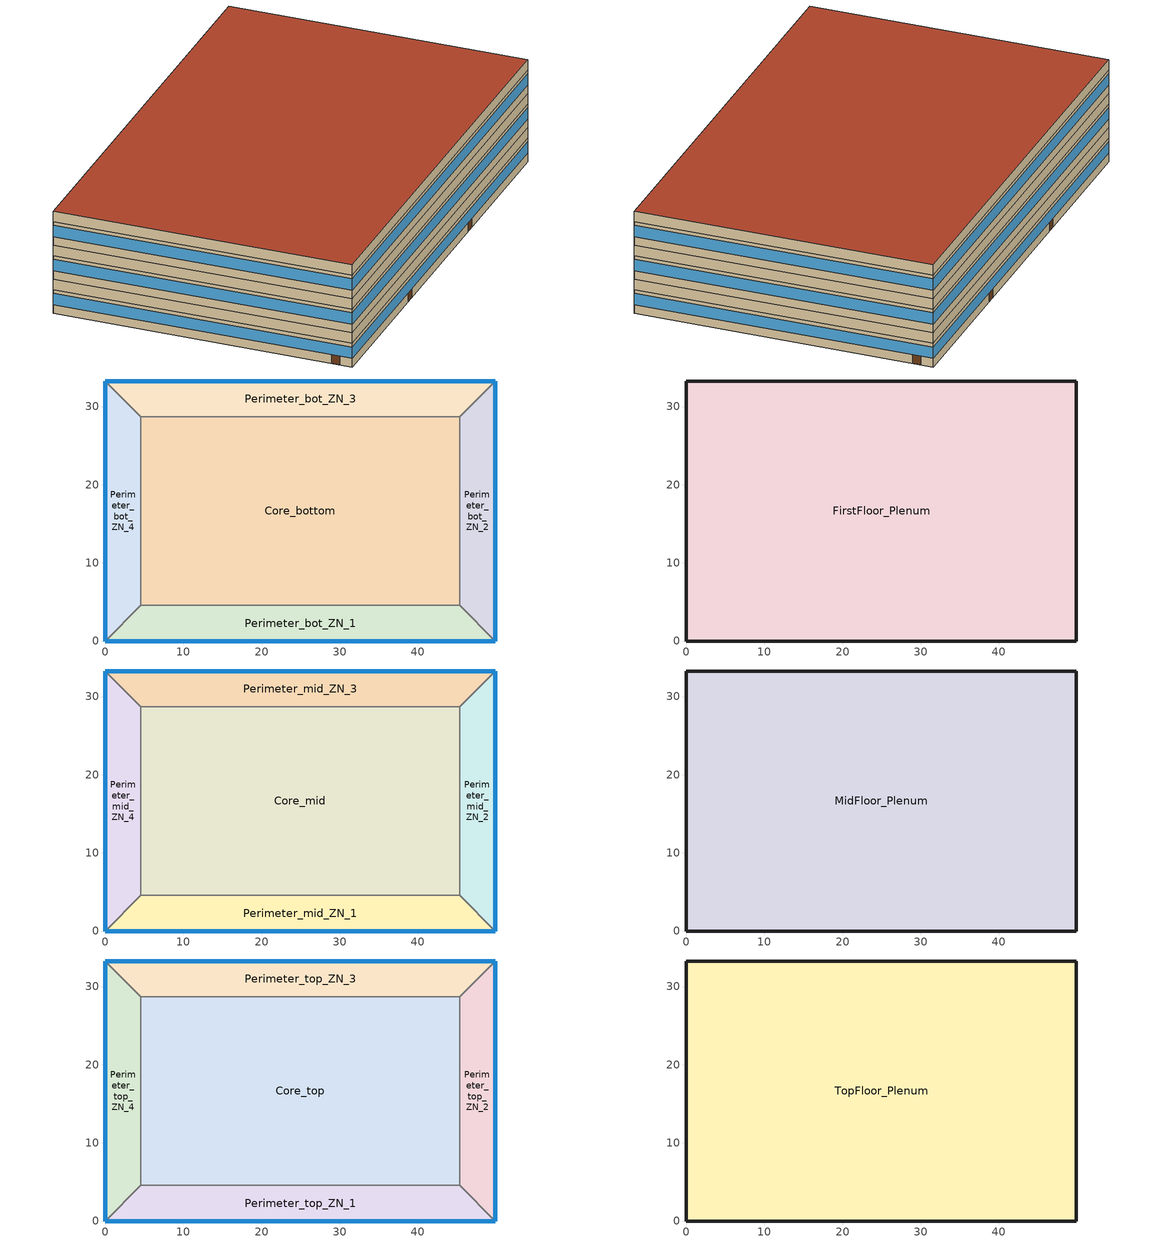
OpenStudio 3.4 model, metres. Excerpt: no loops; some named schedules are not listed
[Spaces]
Core_bottom
 floor ground (Foundation F 126 Perim 0 Area 98354): 45.34,28.7 45.34,4.57 4.57,4.57 4.57,28.7 z0
 wall to Perimeter_bot_ZN_1: 4.57,4.57 45.34,4.57 z0:2.74
 wall to Perimeter_bot_ZN_2: 45.34,4.57 45.34,28.7 z0:2.74
 wall to Perimeter_bot_ZN_4: 4.57,28.7 4.57,4.57 z0:2.74
 wall to Perimeter_bot_ZN_3: 45.34,28.7 4.57,28.7 z0:2.74
Perimeter_bot_ZN_2
 floor ground (Foundation F 126 Perim 3327 Area 13126): 49.91,33.27 49.91,0 45.34,4.57 45.34,28.7 z0
 wall outside: 49.91,0 49.91,33.27 z0:2.74
 wall to Perimeter_bot_ZN_1: 45.34,4.57 49.91,0 z0:2.74
 wall to Perimeter_bot_ZN_3: 49.91,33.27 45.34,28.7 z0:2.74
 window: 49.91,0 49.91,33.27 z1.02:2.33
 door: 49.91,30.99 49.91,31.9 z0:2.13
Perimeter_bot_ZN_3
 floor ground (Foundation F 126 Perim 4991 Area 20734): 49.91,33.27 45.34,28.7 4.57,28.7 0,33.27 z0
 wall outside: 49.91,33.27 0,33.27 z0:2.74
 wall to Perimeter_bot_ZN_4: 0,33.27 4.57,28.7 z0:2.74
 window: 49.91,33.27 0,33.27 z1.02:2.33
 door: 33.94,33.27 33.03,33.27 / 16.84,33.27 15.93,33.27 z0:2.13
Perimeter_bot_ZN_1
 floor ground (Foundation F 126 Perim 4991 Area 20734): 45.34,4.57 49.91,0 0,0 4.57,4.57 z0
 wall outside: 0,0 49.91,0 z0:2.74
 wall to Perimeter_bot_ZN_4: 4.57,4.57 0,0 z0:2.74
 window: 0,0 49.91,0 z1.02:2.33
 door: 15.98,0 16.9,0 / 33.01,0 33.93,0 z0:2.13
Perimeter_bot_ZN_4
 floor ground (Foundation F 126 Perim 3327 Area 13125): 0,33.27 4.57,28.7 4.57,4.57 0,0 z0
 wall outside: 0,33.27 0,0 z0:2.74
 window: 0,33.27 0,0 z1.02:2.33
 door: 0,2.28 0,1.37 z0:2.13
FirstFloor_Plenum
 floor to Perimeter_bot_ZN_3: 49.91,33.27 45.34,28.7 4.57,28.7 0,33.27 z2.74
 floor to Perimeter_bot_ZN_1: 45.34,4.57 49.91,0 0,0 4.57,4.57 z2.74
 floor to Core_bottom: 45.34,28.7 45.34,4.57 4.57,4.57 4.57,28.7 z2.74
 floor to Perimeter_bot_ZN_4: 0,33.27 4.57,28.7 4.57,4.57 0,0 z2.74
 floor to Perimeter_bot_ZN_2: 49.91,33.27 49.91,0 45.34,4.57 45.34,28.7 z2.74
 wall outside: 0,33.27 0,0 49.91,0 49.91,33.27 0,33.27 z2.74:3.96
Perimeter_mid_ZN_4
 floor to FirstFloor_Plenum: 0,33.27 4.57,28.7 4.57,4.57 0,0 z3.96
 wall outside: 0,33.27 0,0 z3.96:6.71
 wall to Perimeter_mid_ZN_3: 4.57,28.7 0,33.27 z3.96:6.71
 wall to Core_mid: 4.57,4.57 4.57,28.7 z3.96:6.71
 wall to Perimeter_mid_ZN_1: 0,0 4.57,4.57 z3.96:6.71
 window: 0,33.27 0,0 z4.98:6.29
Perimeter_mid_ZN_1
 floor to FirstFloor_Plenum: 45.34,4.57 49.91,0 0,0 4.57,4.57 z3.96
 wall outside: 0,0 49.91,0 z3.96:6.71
 wall to Core_mid: 45.34,4.57 4.57,4.57 z3.96:6.71
 wall to Perimeter_mid_ZN_2: 49.91,0 45.34,4.57 z3.96:6.71
 window: 0,0 49.91,0 z4.98:6.29
Perimeter_mid_ZN_2
 floor to FirstFloor_Plenum: 49.91,33.27 49.91,0 45.34,4.57 45.34,28.7 z3.96
 wall outside: 49.91,0 49.91,33.27 z3.96:6.71
 wall to Perimeter_mid_ZN_3: 49.91,33.27 45.34,28.7 z3.96:6.71
 wall to Core_mid: 45.34,28.7 45.34,4.57 z3.96:6.71
 window: 49.91,0 49.91,33.27 z4.98:6.29
Core_mid
 floor to FirstFloor_Plenum: 45.34,28.7 45.34,4.57 4.57,4.57 4.57,28.7 z3.96
 wall to Perimeter_mid_ZN_3: 45.34,28.7 4.57,28.7 z3.96:6.71
Perimeter_mid_ZN_3
 floor to FirstFloor_Plenum: 49.91,33.27 45.34,28.7 4.57,28.7 0,33.27 z3.96
 wall outside: 49.91,33.27 0,33.27 z3.96:6.71
 window: 49.91,33.27 0,33.27 z4.98:6.29
MidFloor_Plenum
 floor to Perimeter_mid_ZN_3: 49.91,33.27 45.34,28.7 4.57,28.7 0,33.27 z6.71
 floor to Perimeter_mid_ZN_4: 0,33.27 4.57,28.7 4.57,4.57 0,0 z6.71
 floor to Core_mid: 45.34,28.7 45.34,4.57 4.57,4.57 4.57,28.7 z6.71
 floor to Perimeter_mid_ZN_2: 49.91,33.27 49.91,0 45.34,4.57 45.34,28.7 z6.71
 floor to Perimeter_mid_ZN_1: 45.34,4.57 49.91,0 0,0 4.57,4.57 z6.71
 wall outside: 0,33.27 0,0 49.91,0 49.91,33.27 0,33.27 z6.71:7.92
Perimeter_top_ZN_3
 floor to MidFloor_Plenum: 49.91,33.27 45.34,28.7 4.57,28.7 0,33.27 z7.92
 wall outside: 49.91,33.27 0,33.27 z7.92:10.67
 wall to Perimeter_top_ZN_4: 0,33.27 4.57,28.7 z7.92:10.67
 wall to Core_top: 4.57,28.7 45.34,28.7 z7.92:10.67
 wall to Perimeter_top_ZN_2: 45.34,28.7 49.91,33.27 z7.92:10.67
 window: 49.91,33.27 0,33.27 z8.95:10.25
Perimeter_top_ZN_4
 floor to MidFloor_Plenum: 0,33.27 4.57,28.7 4.57,4.57 0,0 z7.92
 wall outside: 0,33.27 0,0 z7.92:10.67
 wall to Perimeter_top_ZN_1: 0,0 4.57,4.57 z7.92:10.67
 wall to Core_top: 4.57,4.57 4.57,28.7 z7.92:10.67
 window: 0,33.27 0,0 z8.95:10.25
Core_top
 floor to MidFloor_Plenum: 45.34,28.7 45.34,4.57 4.57,4.57 4.57,28.7 z7.92
 wall to Perimeter_top_ZN_1: 4.57,4.57 45.34,4.57 z7.92:10.67
 wall to Perimeter_top_ZN_2: 45.34,4.57 45.34,28.7 z7.92:10.67
Perimeter_top_ZN_2
 floor to MidFloor_Plenum: 49.91,33.27 49.91,0 45.34,4.57 45.34,28.7 z7.92
 wall outside: 49.91,0 49.91,33.27 z7.92:10.67
 wall to Perimeter_top_ZN_1: 45.34,4.57 49.91,0 z7.92:10.67
 window: 49.91,0 49.91,33.27 z8.95:10.25
Perimeter_top_ZN_1
 floor to MidFloor_Plenum: 45.34,4.57 49.91,0 0,0 4.57,4.57 z7.92
 wall outside: 0,0 49.91,0 z7.92:10.67
 window: 0,0 49.91,0 z8.95:10.25
TopFloor_Plenum
 floor to Perimeter_top_ZN_4: 0,33.27 4.57,28.7 4.57,4.57 0,0 z10.67
 floor to Perimeter_top_ZN_2: 49.91,33.27 49.91,0 45.34,4.57 45.34,28.7 z10.67
 floor to Core_top: 45.34,28.7 45.34,4.57 4.57,4.57 4.57,28.7 z10.67
 floor to Perimeter_top_ZN_3: 49.91,33.27 45.34,28.7 4.57,28.7 0,33.27 z10.67
 floor to Perimeter_top_ZN_1: 45.34,4.57 49.91,0 0,0 4.57,4.57 z10.67
 wall outside: 0,33.27 0,0 49.91,0 49.91,33.27 0,33.27 z10.67:11.89
 roof outside: 49.91,0 49.91,33.27 0,33.27 0,0 z11.89
[Site]
Tucson-Davis Monthan AFB_AZ_USA: Latitude {deg}=32.17; Longitude {deg}=-110.88; Time Zone {hr}=-7; Elevation {m}=809; Terrain=City
[Building]
-MediumOffice-ASHRAE 169-2013-2B created: 2023-02-25 02:57:00 -0500: North Axis {deg}=0; Default Construction Set=90.1-2016 - MedOffice - ASHRAE 169-2013-2B; Standards Number of Stories=3; Standards Number of Above Ground Stories=3; Standards Building Type=MediumOffice
[ClimateZones]
Climate Zone Institution Name 1=ASHRAE; Climate Zone Document Name 1=ANSI/ASHRAE Standard 169; Climate Zone Document Year 1=2006; Climate Zone Value 1=2B
[Site:WaterMainsTemperature]
Calculation Method=Correlation; Annual Average Outdoor Air Temperature {C}=21.6583; Maximum Difference In Monthly Average Outdoor Air Temperatures {deltaC}=19.3
[SizingPeriod:DesignDay] Barometric Pressure {Pa}=91976; Rain Indicator=No; Snow Indicator=No; Day of Month=21; Daylight Saving Time Indicator=No; Humidity Condition Type=Wetbulb; Dry-Bulb Temperature Range Modifier Type=DefaultMultipliers
Name | Maximum Dry-Bulb Temperature {C} | Daily Dry-Bulb Temperature Range {deltaC} | Wind Speed {m/s} | Wind Direction {deg} | Month | Day Type | Wetbulb or DewPoint at Maximum Dry-Bulb {C} | Solar Model Indicator | ASHRAE Clear Sky Optical Depth for Beam Irradiance | ASHRAE Clear Sky Optical Depth for Diffuse Irradiance | Sky Clearness
Tucson-Davis-Monthan.AFB_AZ_USA Ann Clg .4% Condns DB=>MWB | 40.8 | 13.3 | 4.8 | 310 | 7 | SummerDesignDay | 18.5 | ASHRAETau | 0.555 | 1.729
Tucson-Davis-Monthan.AFB_AZ_USA Ann Htg 99.6% Condns DB | 0.5 | 0 | 2.1 | 140 | 12 | WinterDesignDay | 0.5 | ASHRAEClearSky |  |  | 0
[Site:GroundTemperature:FCfactorMethod]
January Ground Temperature {C}=20.9; February Ground Temperature {C}=15.4; March Ground Temperature {C}=11.9; April Ground Temperature {C}=14.8; May Ground Temperature {C}=12.7; June Ground Temperature {C}=15.4; July Ground Temperature {C}=23.3; August Ground Temperature {C}=26.3; September Ground Temperature {C}=31.2; October Ground Temperature {C}=30.4; November Ground Temperature {C}=29.8; December Ground Temperature {C}=27.8
[Material:NoMass] Thermal Absorptance=0.9; Solar Absorptance=0.7
Name | Roughness | Thermal Resistance {m2-K/W} | Visible Absorptance
CP02 CARPET PAD | VeryRough | 0.21648 | 0.8
Typical Insulation R-6.78 | Smooth | 1.19347 | 0.7
Typical Carpet Pad | Smooth | 0.21648 | 0.8
Typical Insulation R-9.73 | Smooth | 1.71283 | 0.7
Typical Insulation R-24.52 | Smooth | 4.31889 | 0.7
Typical Insulation R-1.85 | Smooth | 0.326262 | 0.7
Typical Insulation R-2.38 | Smooth | 0.418404 | 0.7
[Material]
Name | Roughness | Thickness {m} | Conductivity {W/m-K} | Density {kg/m3} | Specific Heat {J/kg-K} | Thermal Absorptance | Solar Absorptance | Visible Absorptance
100mm Normalweight concrete floor | MediumSmooth | 0.1016 | 2.31 | 2322 | 832
G01 13mm gypsum board | Smooth | 0.0127 | 0.16 | 800 | 1090 | 0.9 | 0.7 | 0.5
4 in. Normalweight Concrete Floor | MediumRough | 0.1016 | 2.31 | 2322 | 832 | 0.9 | 0.7 | 0.7
25mm Stucco | Smooth | 0.0254 | 0.72 | 1856 | 840 | 0.9 | 0.7 | 0.7
5/8 in. Gypsum Board | MediumSmooth | 0.0159 | 0.16 | 800 | 1090 | 0.9 | 0.7 | 0.7
Roof Membrane - Highly Reflective | VeryRough | 0.0095 | 0.16 | 1121.29 | 1460 | 0.75 | 0.45 | 0.7
Metal Roof Surface; F08 Metal surface | Smooth | 0.0008 | 45.28 | 7824 | 500 | 0.9 | 0.7 | 0.7
8 in. Normalweight Concrete Floor | MediumRough | 0.2032 | 2.31 | 2322 | 832 | 0.9 | 0.7 | 0.7
8 in. Concrete Block Basement Wall | MediumRough | 0.2032 | 1.326 | 1842 | 912 | 0.9 | 0.7 | 0.7
G05 25mm wood | MediumSmooth | 0.0254 | 0.15 | 608 | 1630 | 0.9 | 0.5 | 0.5
[Construction:FfactorGroundFloor] F-Factor {W/m-K}=1.26344
Name | Area {m2} | PerimeterExposed {m}
Foundation F 126 Perim 0 Area 98354 | 983.537 | 0
Foundation F 126 Perim 3327 Area 13126 | 131.262 | 33.2738
Foundation F 126 Perim 4991 Area 20734 | 207.338 | 49.911
Foundation F 126 Perim 3327 Area 13125 | 131.254 | 33.2738
[DefaultConstructionSet]
90.1-2016 - MedOffice - ASHRAE 169-2013-2B: Default Exterior Surface Constructions=Default Surface Constructions 1; Default Interior Surface Constructions=Default Surface Constructions 2; Default Ground Contact Surface Constructions=Default Surface Constructions 3; Default Exterior SubSurface Constructions=Default Sub Surface Constructions 1; Default Interior SubSurface Constructions=Default Sub Surface Constructions 2; Interior Partition Construction=Typical Interior Partition
[DefaultSurfaceConstructions]
Name | Floor Construction | Wall Construction | Roof Ceiling Construction
Default Surface Constructions 1 | Typical Insulated Exterior Mass Floor R-9.35 | Typical Insulated Steel Framed Exterior Wall R-11.9 | Typical IEAD Roof - Highly Reflective R-25.64
Default Surface Constructions 2 | Typical Interior Floor | Typical Interior Wall | Typical Interior Ceiling
Default Surface Constructions 3 | Typical Insulated Carpeted 8in Slab Floor | Typical Insulated Basement Mass Wall
[Construction]
Typical Insulated Exterior Mass Floor R-9.35: Typical Insulation R-6.78, 4 in. Normalweight Concrete Floor, Typical Carpet Pad
Typical Insulated Steel Framed Exterior Wall R-11.9: 25mm Stucco, 5/8 in. Gypsum Board, Typical Insulation R-9.73, 5/8 in. Gypsum Board
Typical IEAD Roof - Highly Reflective R-25.64: Roof Membrane - Highly Reflective, Typical Insulation R-24.52, Metal Roof Surface
Typical Interior Floor: 100mm Normalweight concrete floor, CP02 CARPET PAD
Typical Interior Wall: G01 13mm gypsum board, G01 13mm gypsum board
Typical Interior Ceiling: CP02 CARPET PAD, 100mm Normalweight concrete floor
Typical Insulated Carpeted 8in Slab Floor: 8 in. Normalweight Concrete Floor, Typical Carpet Pad
Typical Insulated Basement Mass Wall: 8 in. Concrete Block Basement Wall
U 0.54 SHGC 0.25 Simple Glazing Window U-0.54 SHGC 0.25: U 0.54 SHGC 0.25 Simple Glazing U-0.54 SHGC 0.25
U 0.54 SHGC 0.25 Simple Glazing Window U-0.54 SHGC 0.25 1: U 0.54 SHGC 0.25 Simple Glazing U-0.54 SHGC 0.25 1
Typical Insulated Metal Door R-2.7: F08 Metal surface, Typical Insulation R-1.85
U 0.54 SHGC 0.25 Simple Glazing Window U-0.54 SHGC 0.25 2: U 0.54 SHGC 0.25 Simple Glazing U-0.54 SHGC 0.25 2
Typical Overhead Door R-3.23: Typical Insulation R-2.38
U 0.65 SHGC 0.35 Simple Glazing Skylight U-0.65 SHGC 0.35: U 0.65 SHGC 0.35 Simple Glazing U-0.65 SHGC 0.35
Typical Interior Window: Clear 3mm
Typical Interior Door; Typical Interior Partition: G05 25mm wood
[DefaultSubSurfaceConstructions]
Name | Fixed Window Construction | Operable Window Construction | Door Construction | Glass Door Construction | Overhead Door Construction | Skylight Construction | Tubular Daylight Dome Construction | Tubular Daylight Diffuser Construction
Default Sub Surface Constructions 1 | U 0.54 SHGC 0.25 Simple Glazing Window U-0.54 SHGC 0.25 | U 0.54 SHGC 0.25 Simple Glazing Window U-0.54 SHGC 0.25 1 | Typical Insulated Metal Door R-2.7 | U 0.54 SHGC 0.25 Simple Glazing Window U-0.54 SHGC 0.25 2 | Typical Overhead Door R-3.23 | U 0.65 SHGC 0.35 Simple Glazing Skylight U-0.65 SHGC 0.35 | Typical Interior Window | Typical Interior Window
Default Sub Surface Constructions 2 | Typical Interior Window | Typical Interior Window | Typical Interior Door
[WindowMaterial:SimpleGlazingSystem]
Name | U-Factor {W/m2-K} | Solar Heat Gain Coefficient | Visible Transmittance
U 0.54 SHGC 0.25 Simple Glazing U-0.54 SHGC 0.25; U 0.54 SHGC 0.25 Simple Glazing U-0.54 SHGC 0.25 1; U 0.54 SHGC 0.25 Simple Glazing U-0.54 SHGC 0.25 2 | 3.06626 | 0.25
U 0.65 SHGC 0.35 Simple Glazing U-0.65 SHGC 0.35 | 3.69087 | 0.35 | 0.25
[WindowMaterial:Glazing]
Clear 3mm: Optical Data Type=SpectralAverage; Thickness {m}=0.003; Solar Transmittance at Normal Incidence=0.837; Front Side Solar Reflectance at Normal Incidence=0.075; Back Side Solar Reflectance at Normal Incidence=0.075; Visible Transmittance at Normal Incidence=0.898; Front Side Visible Reflectance at Normal Incidence=0.081; Back Side Visible Reflectance at Normal Incidence=0.081; Infrared Transmittance at Normal Incidence=0; Front Side Infrared Hemispherical Emissivity=0.84; Back Side Infrared Hemispherical Emissivity=0.84; Conductivity {W/m-K}=0.9; Dirt Correction Factor for Solar and Visible Transmittance=1; Solar Diffusing=No
[Space]
Name | Space Type | Building Story | Thermal Zone | Part of Total Floor Area
Perimeter_mid_ZN_4 | Office WholeBuilding - Md Office | Building Story 2 | Perimeter_mid_ZN_4 ZN | Yes
Core_bottom | Office WholeBuilding - Md Office | Building Story 1 | Core_bottom ZN | Yes
FirstFloor_Plenum | Plenum | Building Story 1 | FirstFloor_Plenum ZN | No
TopFloor_Plenum | Plenum | Building Story 3 | TopFloor_Plenum ZN | No
Perimeter_top_ZN_3 | Office WholeBuilding - Md Office | Building Story 3 | Perimeter_top_ZN_3 ZN | Yes
Perimeter_bot_ZN_2 | Office WholeBuilding - Md Office | Building Story 1 | Perimeter_bot_ZN_2 ZN | Yes
MidFloor_Plenum | Plenum | Building Story 2 | MidFloor_Plenum ZN | No
Perimeter_mid_ZN_1 | Office WholeBuilding - Md Office | Building Story 2 | Perimeter_mid_ZN_1 ZN | Yes
Perimeter_bot_ZN_1 | Office WholeBuilding - Md Office | Building Story 1 | Perimeter_bot_ZN_1 ZN | Yes
Perimeter_bot_ZN_3 | Office WholeBuilding - Md Office | Building Story 1 | Perimeter_bot_ZN_3 ZN | Yes
Perimeter_mid_ZN_2 | Office WholeBuilding - Md Office | Building Story 2 | Perimeter_mid_ZN_2 ZN | Yes
Perimeter_top_ZN_4 | Office WholeBuilding - Md Office | Building Story 3 | Perimeter_top_ZN_4 ZN | Yes
Perimeter_bot_ZN_4 | Office WholeBuilding - Md Office | Building Story 1 | Perimeter_bot_ZN_4 ZN | Yes
Core_top | Office WholeBuilding - Md Office | Building Story 3 | Core_top ZN | Yes
Perimeter_top_ZN_2 | Office WholeBuilding - Md Office | Building Story 3 | Perimeter_top_ZN_2 ZN | Yes
Perimeter_top_ZN_1 | Office WholeBuilding - Md Office | Building Story 3 | Perimeter_top_ZN_1 ZN | Yes
Core_mid | Office WholeBuilding - Md Office | Building Story 2 | Core_mid ZN | Yes
Perimeter_mid_ZN_3 | Office WholeBuilding - Md Office | Building Story 2 | Perimeter_mid_ZN_3 ZN | Yes
[BuildingStory]
Name | Nominal Z Coordinate {m}
Building Story 1 | 0
Building Story 2 | 3.9624
Building Story 3 | 7.9248
[ElectricEquipment] Space or SpaceType=Core_bottom; Multiplier=2
Name | Electric Equipment Definition | Schedule
2 Elevator Lift Motors | Elevator Lift Motor | OfficeMedium BLDG_ELEVATORS
2 Elevator Fans | Elevator Fan | OfficeMedium ELEV_LIGHT_FAN_SCH_ADD_DF
2 Elevator Lights | Elevator Lights | OfficeMedium ELEV_LIGHT_FAN_SCH_ADD_DF
[SpaceInfiltration:DesignFlowRate]
Name | Space or SpaceType | Schedule | Design Flow Rate Calculation Method | Flow per Exterior Surface Area {m3/s-m2} | Constant Term Coefficient | Temperature Term Coefficient | Velocity Term Coefficient | Velocity Squared Term Coefficient | Design Flow Rate {m3/s}
FirstFloor_Plenum Infiltration | FirstFloor_Plenum | OfficeMedium INFIL_SCH_PNNL | Flow/ExteriorArea | 0.000569573 | 0 | 0 | 0.224 | 0
MidFloor_Plenum Infiltration | MidFloor_Plenum | OfficeMedium INFIL_SCH_PNNL | Flow/ExteriorArea | 0.000569573 | 0 | 0 | 0.224 | 0
Perimeter_bot_ZN_1 Infiltration | Perimeter_bot_ZN_1 | OfficeMedium INFIL_SCH_PNNL | Flow/ExteriorArea | 0.000569573 | 0 | 0 | 0.224 | 0
Perimeter_bot_ZN_2 Infiltration | Perimeter_bot_ZN_2 | OfficeMedium INFIL_SCH_PNNL | Flow/ExteriorArea | 0.000569573 | 0 | 0 | 0.224 | 0
Perimeter_bot_ZN_3 Infiltration | Perimeter_bot_ZN_3 | OfficeMedium INFIL_SCH_PNNL | Flow/ExteriorArea | 0.000569573 | 0 | 0 | 0.224 | 0
Perimeter_bot_ZN_4 Infiltration | Perimeter_bot_ZN_4 | OfficeMedium INFIL_SCH_PNNL | Flow/ExteriorArea | 0.000569573 | 0 | 0 | 0.224 | 0
Perimeter_mid_ZN_1 Infiltration | Perimeter_mid_ZN_1 | OfficeMedium INFIL_SCH_PNNL | Flow/ExteriorArea | 0.000569573 | 0 | 0 | 0.224 | 0
Perimeter_mid_ZN_2 Infiltration | Perimeter_mid_ZN_2 | OfficeMedium INFIL_SCH_PNNL | Flow/ExteriorArea | 0.000569573 | 0 | 0 | 0.224 | 0
Perimeter_mid_ZN_3 Infiltration | Perimeter_mid_ZN_3 | OfficeMedium INFIL_SCH_PNNL | Flow/ExteriorArea | 0.000569573 | 0 | 0 | 0.224 | 0
Perimeter_mid_ZN_4 Infiltration | Perimeter_mid_ZN_4 | OfficeMedium INFIL_SCH_PNNL | Flow/ExteriorArea | 0.000569573 | 0 | 0 | 0.224 | 0
Perimeter_top_ZN_1 Infiltration | Perimeter_top_ZN_1 | OfficeMedium INFIL_SCH_PNNL | Flow/ExteriorArea | 0.000569573 | 0 | 0 | 0.224 | 0
Perimeter_top_ZN_2 Infiltration | Perimeter_top_ZN_2 | OfficeMedium INFIL_SCH_PNNL | Flow/ExteriorArea | 0.000569573 | 0 | 0 | 0.224 | 0
Perimeter_top_ZN_3 Infiltration | Perimeter_top_ZN_3 | OfficeMedium INFIL_SCH_PNNL | Flow/ExteriorArea | 0.000569573 | 0 | 0 | 0.224 | 0
Perimeter_top_ZN_4 Infiltration | Perimeter_top_ZN_4 | OfficeMedium INFIL_SCH_PNNL | Flow/ExteriorArea | 0.000569573 | 0 | 0 | 0.224 | 0
TopFloor_Plenum Infiltration | TopFloor_Plenum | OfficeMedium INFIL_SCH_PNNL | Flow/ExteriorArea | 6.19946e-05 | 0 | 0 | 0.224 | 0
entry door Infiltration | Perimeter_bot_ZN_1 | OfficeMedium INFIL_Door_Opening_SCH | Flow/Space |  |  |  |  |  | 1.043
[ThermalZone] Use Ideal Air Loads=No
Name | Thermostat | Primary Daylighting Control | Fraction of Zone Controlled by Primary Daylighting Control | Secondary Daylighting Control | Fraction of Zone Controlled by Secondary Daylighting Control
Core_bottom ZN | Office WholeBuilding - Md Office Thermostat 1
Core_mid ZN | Office WholeBuilding - Md Office Thermostat 2
Core_top ZN | Office WholeBuilding - Md Office Thermostat 3
FirstFloor_Plenum ZN | Plenum Thermostat 1
MidFloor_Plenum ZN | Plenum Thermostat 2
Perimeter_bot_ZN_1 ZN | Office WholeBuilding - Md Office Thermostat 4 | Perimeter_bot_ZN_1 Daylt Sensor 1 | 0.363 | Perimeter_bot_ZN_1 Daylt Sensor 2 | 0.149
Perimeter_bot_ZN_2 ZN | Office WholeBuilding - Md Office Thermostat 5 | Perimeter_bot_ZN_2 Daylt Sensor 1 | 0.373 | Perimeter_bot_ZN_2 Daylt Sensor 2 | 0.144
Perimeter_bot_ZN_3 ZN | Office WholeBuilding - Md Office Thermostat 6 | Perimeter_bot_ZN_3 Daylt Sensor 1 | 0.363 | Perimeter_bot_ZN_3 Daylt Sensor 2 | 0.149
Perimeter_bot_ZN_4 ZN | Office WholeBuilding - Md Office Thermostat 7 | Perimeter_bot_ZN_4 Daylt Sensor 1 | 0.373 | Perimeter_bot_ZN_4 Daylt Sensor 2 | 0.144
Perimeter_mid_ZN_1 ZN | Office WholeBuilding - Md Office Thermostat 8 | Perimeter_mid_ZN_1 Daylt Sensor 1 | 0.363 | Perimeter_mid_ZN_1 Daylt Sensor 2 | 0.149
Perimeter_mid_ZN_2 ZN | Office WholeBuilding - Md Office Thermostat 9 | Perimeter_mid_ZN_2 Daylt Sensor 1 | 0.373 | Perimeter_mid_ZN_2 Daylt Sensor 2 | 0.144
Perimeter_mid_ZN_3 ZN | Office WholeBuilding - Md Office Thermostat 10 | Perimeter_mid_ZN_3 Daylt Sensor 1 | 0.363 | Perimeter_mid_ZN_3 Daylt Sensor 2 | 0.149
Perimeter_mid_ZN_4 ZN | Office WholeBuilding - Md Office Thermostat 11 | Perimeter_mid_ZN_4 Daylt Sensor 1 | 0.373 | Perimeter_mid_ZN_4 Daylt Sensor 2 | 0.144
Perimeter_top_ZN_1 ZN | Office WholeBuilding - Md Office Thermostat 12 | Perimeter_top_ZN_1 Daylt Sensor 1 | 0.363 | Perimeter_top_ZN_1 Daylt Sensor 2 | 0.149
Perimeter_top_ZN_2 ZN | Office WholeBuilding - Md Office Thermostat 13 | Perimeter_top_ZN_2 Daylt Sensor 1 | 0.373 | Perimeter_top_ZN_2 Daylt Sensor 2 | 0.144
Perimeter_top_ZN_3 ZN | Office WholeBuilding - Md Office Thermostat 14 | Perimeter_top_ZN_3 Daylt Sensor 1 | 0.363 | Perimeter_top_ZN_3 Daylt Sensor 2 | 0.149
